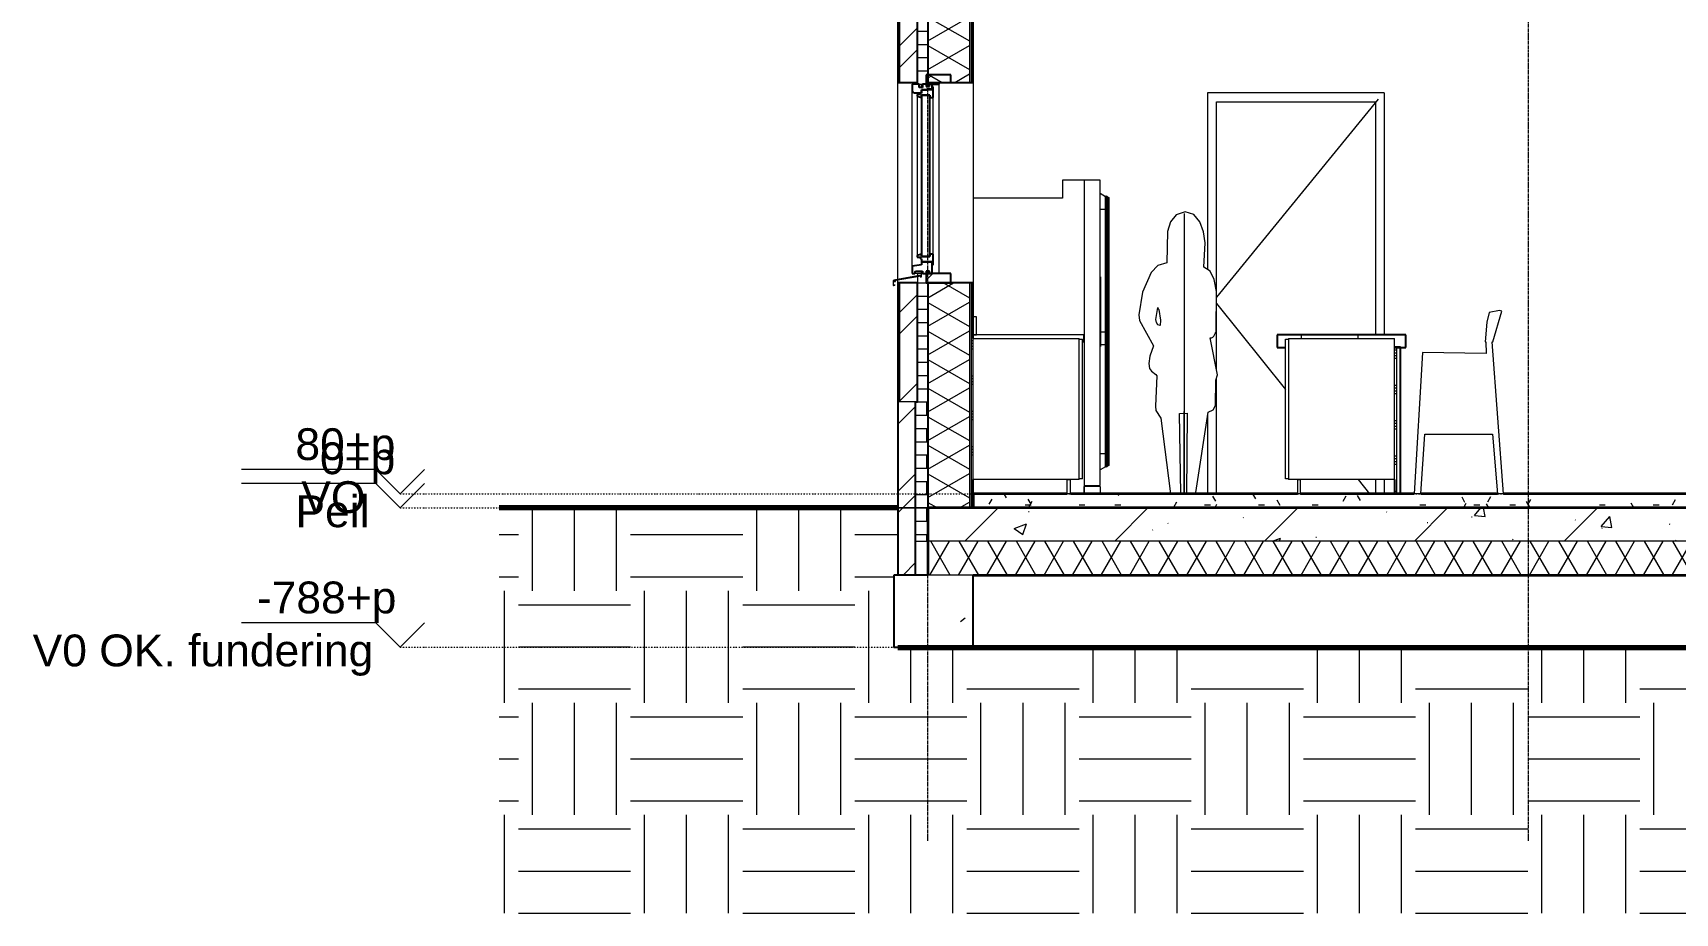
# Model space of a CAD drawing. Header units: millimetres. Extents: x -9562 to 7342, y -2295 to 12491.
# Drawn here: x -9562 to -263, y -2295 to 2690 of the extents above; entities that cross this region are included whole.
import ezdxf

# ---------------------------------------------------------------- set-up
doc = ezdxf.new("R2010")
doc.units = ezdxf.units.MM
for name, pattern in [('Dash dot', [15.875, 6.35, -4.7625, 0, -4.7625]), ('grid', [24, 15, -3, 3, -3]), ('IMPORT-HIDDEN _2_', [25, 12.5, -12.5])]:
    doc.linetypes.add(name, pattern=pattern)
for name, color, linetype, lineweight in [('A-DETL-GENF', 92, 'Continuous', 9), ('A-DOOR', 31, 'Continuous', 9), ('A-FLOR', 192, 'Continuous', 9), ('A-FLOR-LEVL', 51, 'Continuous', 9), ('A-FLOR-MCUT', 51, 'Continuous', 9), ('A-FLOR-PATT', 8, 'Continuous', 35), ('A-GENM', 13, 'Continuous', 9), ('A-GLAZ', 151, 'Continuous', 9), ('A-WALL', 113, 'Continuous', 9), ('A-WALL-PATT', 111, 'Continuous', 25), ('C-BLDG-PADS', 91, 'Continuous', 9), ('C-TOPO', 7, 'Continuous', 9), ('I-FURN', 30, 'Continuous', 9), ('I-WALL', 2, 'Continuous', 9), ('kaart_114279_503471_50_dwg', 8, 'Continuous', 9), ('PAND', 1, 'Continuous', 9), ('PERCEEL', 250, 'Continuous', 9), ('Q-CASE', 31, 'Continuous', 9), ('Q-SPCQ', 91, 'Continuous', 9), ('RASTERVERDELING', 55, 'IMPORT-HIDDEN _2_', 9), ('S-FNDN', 32, 'Continuous', 9), ('S-GRID', 1, 'Continuous', 9)]:
    doc.layers.add(name, color=color, linetype=linetype, lineweight=lineweight)
doc.styles.add('Arial', font='arial.ttf', dxfattribs={"height": 180})
pattern_1 = [(45, (-1098.65, 2150), (-251.447, 251.447), []), (45, (-1098.65, 2531), (-251.447, 251.447), [])]
pattern_2 = [(0, (-1098.65, 2150), (635, 635), [635, -635]), (0, (-1098.65, 2388.1), (635, 635), [635, -635]), (0, (-1098.65, 2626.25), (635, 635), [635, -635]), (90, (-1019.3, 2705.6), (-635, 635), [635, -635]), (90, (-781.15, 2705.6), (-635, 635), [635, -635]), (90, (-543, 2705.6), (-635, 635), [635, -635])]
pattern_3 = [(45, (-1098.65, 2150), (-141.421, 141.421), [])]

# ---------------------------------------------------------------- blocks, each defined once
blk = doc.blocks.new('32_EA_binnenkozijn_hardhout_deurzonderbovenlicht - 1000x2730-1442049-C-C')
at = {"layer": 'A-DOOR'}
for p, q in [((-1910.2, 2350), (-2910.2, 2350)), ((-2910.2, 2350), (-2910.2, 1349.7)), ((-1910.2, 2350), (-1910.2, 980)), ((-1945.2, 2315), (-2860.7, 1192.9)), ((-2860.2, 785.9), (-2860.2, 2300)), ((-2860.2, 2300), (-1960.2, 2300)), ((-1960.2, 2300), (-1960.2, 980)), ((-2860.9, 1157.1), (-2469.6, 671.2)), ((-2860.2, 80), (-2860.2, 732.8)), ((-2910.2, 527.3), (-2910.2, 80)), ((-2058, 160), (-1993.6, 80)), ((-1960.2, 160), (-1960.2, 80)), ((-1910.2, 160), (-1910.2, 80))]:
    blk.add_line(p, q, dxfattribs=at)
blk = doc.blocks.new('73_EA_Standaard_kledingkast_IKEA - 600x900x880-500277-C-C')
at = {"layer": 'I-FURN'}
for p, q in [((-2469.6, 955), (-2451.6, 955)), ((-2469.6, 165), (-2469.6, 955)), ((-2451.6, 960), (-1851.6, 960)), ((-2451.6, 960), (-2451.6, 160)), ((-1851.6, 160), (-1851.6, 960)), ((-2451.6, 165), (-2469.6, 165)), ((-1851.6, 160), (-2451.6, 160)), ((-2401.6, 160), (-2383.6, 160)), ((-2401.6, 160), (-2401.6, 80)), ((-2383.6, 80), (-2383.6, 160)), ((-2383.6, 80), (-2401.6, 80))]:
    blk.add_line(p, q, dxfattribs=at)
blk = doc.blocks.new('boekenkast6 - boekenkast-667232-C-C')
at = {"layer": 'A-WALL-PATT', "lineweight": 9}
h = blk.add_hatch(dxfattribs=at)
h.set_pattern_fill('FP_21', color=256, style=0, pattern_type=2)
h.set_pattern_definition([(90, (-1098.65, 2150), (-320, 2e-14), [])])
h.paths.add_polyline_path([(-2517.2, 907.8), (-2469.6, 907.8), (-2469.6, 955), (-2451.6, 955), (-2451.6, 960), (-1851.6, 960), (-1851.6, 907.8), (-1788, 907.8), (-1788, 980), (-2517.2, 980), (-2517.2, 939.5)])
at = {"layer": 'A-WALL', "lineweight": 25}
for p, q in [((-2517.2, 980), (-2517.2, 907.8)), ((-1788, 980), (-2517.2, 980)), ((-1788, 907.8), (-1788, 980)), ((-2517.2, 907.8), (-2469.6, 907.8)), ((-1851.6, 907.8), (-1788, 907.8))]:
    blk.add_line(p, q, dxfattribs=at)
blk = doc.blocks.new('73_EA_Standaard_kledingkast_IKEA - 600x900x880-V4-C-C')
at = {"layer": 'I-FURN'}
for p, q in [((-4237.2, 960), (-3637.2, 960)), ((-4237.2, 160), (-4237.2, 960)), ((-3637.2, 160), (-3637.2, 960)), ((-3637.2, 955), (-3619.2, 955)), ((-3619.2, 165), (-3619.2, 955)), ((-3637.2, 160), (-4237.2, 160)), ((-3705.2, 160), (-3687.2, 160)), ((-3705.2, 80), (-3705.2, 160)), ((-3687.2, 80), (-3687.2, 160)), ((-3619.2, 165), (-3637.2, 165)), ((-3687.2, 80), (-3705.2, 80))]:
    blk.add_line(p, q, dxfattribs=at)
blk = doc.blocks.new('00_rpc_algemeen - florence-668951-C-C')
at = {"layer": 'A-DETL-GENF'}
for p, q in [((-3036.7, 1676.4), (-3089, 1659.2)), ((-2987.9, 1660.8), (-3036.7, 1676.4)), ((-3120.7, 1619.5), (-3136.8, 1565.9)), ((-3089, 1659.2), (-3120.7, 1619.5)), ((-3042.7, 1667.8), (-3042.7, 1659.3)), ((-3042.7, 1659.3), (-3042.7, 1640)), ((-3042.7, 1640), (-3042.7, 1615.4)), ((-3042.7, 1615.4), (-3042.7, 1587.9)), ((-3042.7, 1587.9), (-3042.7, 1429.5)), ((-2954.7, 1620.2), (-2987.9, 1660.8)), ((-2934.6, 1563.8), (-2954.7, 1620.2)), ((-3136.8, 1565.9), (-3140.4, 1387.1)), ((-2924.9, 1500.6), (-2934.6, 1563.8)), ((-2931.6, 1362.5), (-2924.9, 1500.6)), ((-3042.7, 1429.5), (-3042.7, 1414.6)), ((-3042.7, 1414.6), (-3042.7, 1408.6)), ((-3042.7, 1408.6), (-3042.7, 1398.6)), ((-3042.7, 1398.6), (-3042.7, 1382.4)), ((-3230.7, 1333.9), (-3280, 1222.4)), ((-3191.4, 1372), (-3230.7, 1333.9)), ((-3140.4, 1387.1), (-3191.4, 1372)), ((-3042.7, 1382.4), (-3042.7, 1366.5)), ((-3042.7, 1366.5), (-3042.7, 1351)), ((-3042.7, 1351), (-3042.7, 1279.7)), ((-2896.6, 1341.6), (-2931.6, 1362.5)), ((-2873.7, 1292.6), (-2896.6, 1341.6)), ((-3280, 1222.4), (-3300.6, 1092.7)), ((-3042.7, 1279.7), (-3042.7, 1248.1)), ((-3042.7, 1248.1), (-3042.7, 1241.9)), ((-3042.7, 1241.9), (-3042.7, 1237.4)), ((-3042.7, 1237.4), (-3042.7, 1233.8)), ((-3042.7, 1233.8), (-3042.7, 1230.5)), ((-3042.7, 1230.5), (-3042.7, 1227)), ((-3042.7, 1227), (-3042.7, 1222.6)), ((-3042.7, 1222.6), (-3042.7, 1190.1)), ((-2860.5, 1226.3), (-2873.7, 1292.6)), ((-2861.8, 1000.7), (-2860.5, 1226.3)), ((-3203.2, 1066.9), (-3192.3, 1135.9)), ((-3186.3, 1123.3), (-3192.3, 1135.9)), ((-3186.3, 1123.3), (-3176.3, 1062.4)), ((-3042.7, 1190.1), (-3042.7, 1099.1)), ((-3300.6, 1092.7), (-3296.4, 1062.1)), ((-3296.4, 1062.1), (-3217, 918)), ((-3200.6, 1049.4), (-3203.2, 1066.9)), ((-3192.9, 1036.9), (-3200.6, 1049.4)), ((-3178.7, 1032.2), (-3192.9, 1036.9)), ((-3176.3, 1062.4), (-3178.7, 1032.2)), ((-3042.7, 1099.1), (-3042.7, 982.8)), ((-3042.7, 982.8), (-3042.7, 972.2)), ((-3042.7, 972.2), (-3042.7, 965.2)), ((-3042.7, 965.2), (-3042.7, 953.6)), ((-3042.7, 953.6), (-3042.7, 924.4)), ((-2895.5, 962.6), (-2887.9, 964)), ((-2853.8, 753.8), (-2895.5, 962.6)), ((-2887.9, 964), (-2881.3, 967.6)), ((-2881.3, 967.6), (-2875.7, 973)), ((-2875.7, 973), (-2870.9, 979.6)), ((-2870.9, 979.6), (-2867.1, 986.8)), ((-2867.1, 986.8), (-2864, 994)), ((-2864, 994), (-2861.8, 1000.7)), ((-3237.4, 858.8), (-3243.5, 817.5)), ((-3217, 918), (-3237.4, 858.8)), ((-3042.7, 924.4), (-3042.7, 910.5)), ((-3042.7, 910.5), (-3042.7, 899.4)), ((-3042.7, 899.4), (-3042.7, 893)), ((-3042.7, 893), (-3042.7, 856.8)), ((-3042.7, 856.8), (-3042.7, 798.8)), ((-3243.5, 817.5), (-3239.3, 790.3)), ((-3239.3, 790.3), (-3228.7, 773.6)), ((-3228.7, 773.6), (-3204.1, 756)), ((-3197.9, 747.7), (-3205.9, 575.5)), ((-3204.1, 756), (-3197.9, 747.7)), ((-3042.7, 798.8), (-3042.7, 650.5)), ((-2862.9, 724), (-2853.8, 753.8)), ((-2865.4, 580), (-2862.9, 724)), ((-3205.9, 575.5), (-3202.7, 551.8)), ((-3042.7, 650.5), (-3042.7, 470.2)), ((-2879.6, 555.6), (-2865.4, 580)), ((-3202.7, 551.8), (-3175.9, 508)), ((-3175.9, 508), (-3120.2, 80)), ((-3069.5, 535.4), (-3025.8, 536.8)), ((-3062, 80), (-3069.5, 535.4)), ((-3042.7, 510.6), (-3042.7, 546.3)), ((-3042.7, 536.5), (-3042.7, 546.3)), ((-3042.7, 490.3), (-3042.7, 536.5)), ((-3042.7, 516.4), (-3042.7, 535.2)), ((-3042.7, 427.7), (-3042.7, 516.4)), ((-3042.7, 510.6), (-3042.7, 122.6)), ((-3042.7, 464.5), (-3042.7, 490.3)), ((-3042.7, 470.2), (-3042.7, 167.9)), ((-3025.8, 536.8), (-3029, 80)), ((-2976.2, 87.9), (-2907.9, 543.1)), ((-2907.9, 543.1), (-2879.6, 555.6)), ((-3042.7, 417.5), (-3042.7, 464.5)), ((-3042.7, 80), (-3042.7, 427.7)), ((-3042.7, 80), (-3042.7, 417.5)), ((-3042.7, 167.9), (-3042.7, 131.8)), ((-3042.7, 131.8), (-3042.7, 80)), ((-3042.7, 122.6), (-3042.7, 80)), ((-2974.3, 80), (-2976.2, 87.9))]:
    blk.add_line(p, q, dxfattribs=at)
blk = doc.blocks.new('grace - COLOUR - _Beech_-722821-C-C')
at = {"layer": 'I-FURN'}
for p, q in [((-1257, 1118.2), (-1315.4, 1107.2)), ((-1244.9, 1115), (-1257, 1118.2)), ((-1329.3, 1052.2), (-1339.6, 940.4)), ((-1315.4, 1107.2), (-1329.3, 1052.2)), ((-1295.5, 940.8), (-1244.9, 1115)), ((-1339.6, 940.4), (-1335.7, 940.1)), ((-1335.7, 940.1), (-1332.4, 873.7)), ((-1234.2, 80), (-1299.7, 940.8)), ((-1299.7, 940.8), (-1295.5, 940.8)), ((-1693.8, 879.9), (-1740.3, 80)), ((-1332.4, 873.7), (-1693.8, 879.9)), ((-1702.5, 80), (-1681.2, 417.7)), ((-1681.2, 417.7), (-1297.2, 417.7)), ((-1297.2, 417.7), (-1269.6, 80)), ((-1702.5, 80), (-1740.3, 80)), ((-1234.2, 80), (-1269.6, 80))]:
    blk.add_line(p, q, dxfattribs=at)
blk = doc.blocks.new('Kitchen_Appliances_AEG_AEG-SBS-ST-Fridge-Freezer-Grey-Stainless - Name - _RMB86111NX 925993179 Ukraine_-816377-C-C')
at = {"layer": 'Q-SPCQ'}
for p, q in [((-3609.2, 1856), (-3731.9, 1856)), ((-3731.9, 1856), (-3731.9, 1754.7)), ((-3609.2, 1856), (-3609.2, 80)), ((-3519.2, 1856), (-3609.2, 1856)), ((-3609.2, 1856), (-3609.2, 127.3)), ((-3519.2, 127.3), (-3519.2, 1856)), ((-3519.2, 1782.6), (-3488.3, 1764.1)), ((-3488.3, 1767.4), (-3484.3, 1765.1)), ((-3488.3, 230.2), (-3488.3, 1767.4)), ((-3731.9, 1754.7), (-4237.2, 1754.7)), ((-3488.3, 1689.1), (-3519.2, 1689.1)), ((-3484.3, 1765.1), (-3484.3, 232.5)), ((-3474.6, 1759.6), (-3484.3, 1765.1)), ((-3474.6, 237.9), (-3474.6, 1759.6)), ((-3474.6, 1759.6), (-3470.6, 1757.3)), ((-3470.6, 1757.3), (-3470.6, 240.1)), ((-3517.6, 1307.9), (-3519.2, 1307.9)), ((-3517.6, 1307.9), (-3517.6, 914.6)), ((-3517.6, 997.7), (-3488.3, 997.7)), ((-3519.2, 914.6), (-3517.6, 914.6)), ((-3488.3, 923.4), (-3517.6, 923.4)), ((-3519.2, 308.5), (-3488.3, 308.5)), ((-3488.3, 233.5), (-3519.2, 215)), ((-3484.3, 232.5), (-3488.3, 230.2)), ((-3484.3, 232.5), (-3474.6, 237.9)), ((-3470.6, 240.1), (-3474.6, 237.9)), ((-3609.3, 80), (-3609.3, 121)), ((-3519.4, 121), (-3609.3, 121)), ((-3609.2, 127.3), (-3519.2, 127.3)), ((-3519.4, 121), (-3519.4, 80))]:
    blk.add_line(p, q, dxfattribs=at)
blk = doc.blocks.new('73_3B_aanrechtblad - rand - 73_3B_aanrechtblad - rand-2136855-C-C')
at = {"layer": 'Q-CASE', "lineweight": 18}
for p, q in [((-4218.2, 1081.6), (-4237.2, 1081.6)), ((-4237.2, 1081.6), (-4237.2, 980)), ((-4218.2, 980), (-4218.2, 1081.6)), ((-4237.2, 980), (-4218.2, 980)), ((-3612.2, 980), (-4237.2, 980)), ((-4237.2, 980), (-4237.2, 960)), ((-3619.2, 940), (-3612.2, 940)), ((-3612.2, 940), (-3612.2, 980))]:
    blk.add_line(p, q, dxfattribs=at)
blk = doc.blocks.new('kaart_114279_503471_50_dwg-1497297-C-C')
at = {"layer": 'PAND'}
for p, q in [((-6922, 0), (-5721.6, 0)), ((-3196, 0), (-3309.2, 0))]:
    blk.add_line(p, q, dxfattribs=at)
at = {"layer": 'PAND', "flags": 128}
for points in [[(-5721.6, 0), (219.6, 0), (-1141.1, 0), (-6922, 0)], [(-6922, 0), (-4766.6, 0), (-4757.8, 0)], [(-3309.2, 0), (4734, 0), (4869.2, 0)]]:
    blk.add_lwpolyline(points, dxfattribs=at)
at = {"layer": 'PERCEEL'}
blk.add_line((-6922, 0), (-6833.7, 0), dxfattribs=at)
at = {"layer": 'PERCEEL', "flags": 128}
for points in [[(-6922, 0), (1737.3, 0), (6535.5, 0), (6515.4, 0), (6142, 0)], [(-6833.7, 0), (-6658.3, 0), (-3428.6, 0), (-3386.5, 0), (4330.7, 0), (5673.9, 0), (1737.3, 0), (-6922, 0)], [(-6922, 0), (-6833.7, 0), (-6922, 0)], [(-6922, 0), (-2931, 0), (-3386.5, 0), (-3428.6, 0), (-6658.3, 0), (-6833.7, 0), (-6922, 0)], [(6901.5, 0), (5673.9, 0), (4330.7, 0), (-3386.5, 0), (-2931, 0), (6901.5, 0)]]:
    blk.add_lwpolyline(points, dxfattribs=at)
at = {"layer": 'RASTERVERDELING'}
blk.add_line((-6922, 0), (6901.5, 0), dxfattribs=at)
blk = doc.blocks.new('KOZIJN_TYPE_D keuken - KOZIJN_TYPE_D keuken-3292433-C-C')
at = {"layer": 'A-GLAZ'}
h = blk.add_hatch(dxfattribs=at)
h.set_pattern_fill('FP_22', color=256, style=0, pattern_type=2)
h.set_pattern_definition(pattern_3)
h.paths.add_polyline_path([(-4503.7, 2386), (-4484.7, 2386), (-4484.7, 2400), (-4429.7, 2400), (-4429.7, 2410), (-4363.7, 2410), (-4363.7, 2453), (-4503.7, 2453), (-4503.7, 2441.1)])
h = blk.add_hatch(dxfattribs=at)
h.set_pattern_fill('FP_22', color=256, style=0, pattern_type=2)
h.set_pattern_definition(pattern_3)
h.paths.add_polyline_path([(-4503.7, 1274), (-4363.7, 1274), (-4363.7, 1327), (-4484.7, 1327), (-4484.7, 1341), (-4503.7, 1341), (-4503.7, 1286)])
at = {"layer": 'A-GENM'}
for p, q in [((-4583.7, 1369), (-4583.7, 2350)), ((-4543.7, 2400), (-4530.7, 2400)), ((-4530.7, 2400), (-4524.7, 2400)), ((-4530.7, 2381), (-4530.7, 2400)), ((-4532.3, 1327), (-4568.7, 1327)), ((-4530.7, 1337), (-4530.7, 1341)), ((-4524.7, 1327), (-4530.7, 1327))]:
    blk.add_line(p, q, dxfattribs=at)
at = {"layer": 'A-GLAZ', "lineweight": 25}
for p, q in [((-4503.7, 2453), (-4503.7, 2386)), ((-4363.7, 2453), (-4503.7, 2453)), ((-4363.7, 2410), (-4363.7, 2453)), ((-4583.7, 2400), (-4583.7, 2350)), ((-4543.7, 2400), (-4583.7, 2400)), ((-4583.7, 2350), (-4580.8, 2350)), ((-4580.8, 2350), (-4578.8, 2355)), ((-4578.8, 2355), (-4573.8, 2355)), ((-4573.8, 2355), (-4573.8, 2350)), ((-4573.8, 2350), (-4530.7, 2350)), ((-4535.7, 2341), (-4555.2, 2341)), ((-4555.2, 2341), (-4555.2, 2332)), ((-4555.2, 2332), (-4530.2, 2324.5)), ((-4543.7, 2381), (-4543.7, 2400)), ((-4524.7, 2381), (-4543.7, 2381)), ((-4530.7, 2349.5), (-4535.7, 2349.5)), ((-4535.7, 2349.5), (-4535.7, 2341)), ((-4530.7, 2350), (-4530.7, 2367)), ((-4530.7, 2367), (-4499.7, 2367)), ((-4469.7, 2367), (-4530.7, 2367)), ((-4530.7, 2367), (-4530.7, 2349.5)), ((-4530.2, 2324.5), (-4530.2, 2337.5)), ((-4530.2, 2337.5), (-4484.2, 2337.5)), ((-4469.7, 2400), (-4524.7, 2400)), ((-4524.7, 2400), (-4524.7, 2381)), ((-4503.7, 2386), (-4484.7, 2386)), ((-4499.7, 2367), (-4499.7, 2374)), ((-4499.7, 2374), (-4469.7, 2374)), ((-4484.7, 2386), (-4484.7, 2400)), ((-4484.7, 2400), (-4429.7, 2400)), ((-4484.2, 2337.5), (-4484.2, 2324.5)), ((-4469.7, 2374), (-4469.7, 2400)), ((-4464.7, 2384.5), (-4469.7, 2384.5)), ((-4469.7, 2384.5), (-4469.7, 2367)), ((-4464.7, 2324.5), (-4464.7, 2384.5)), ((-4429.7, 2400), (-4429.7, 2410)), ((-4429.7, 2410), (-4363.7, 2410)), ((-4484.2, 2324.5), (-4464.7, 2324.5)), ((-4530.2, 1436.5), (-4555.2, 1429)), ((-4555.2, 1429), (-4555.2, 1420)), ((-4555.2, 1420), (-4535.7, 1420)), ((-4535.7, 1420), (-4535.7, 1411.5)), ((-4535.7, 1411.5), (-4530.7, 1411.5)), ((-4530.7, 1411.5), (-4530.7, 1394)), ((-4530.2, 1423.5), (-4530.2, 1436.5)), ((-4484.2, 1423.5), (-4530.2, 1423.5)), ((-4464.7, 1436.5), (-4484.2, 1436.5)), ((-4484.2, 1436.5), (-4484.2, 1423.5)), ((-4464.7, 1376.5), (-4464.7, 1436.5)), ((-4530.7, 1377.2), (-4583.7, 1369)), ((-4583.7, 1369), (-4583.7, 1327)), ((-4583.7, 1327), (-4568.7, 1327)), ((-4568.7, 1327), (-4564.7, 1341)), ((-4564.7, 1341), (-4524.7, 1341)), ((-4530.7, 1394), (-4469.7, 1394)), ((-4469.7, 1394), (-4530.7, 1394)), ((-4530.7, 1394), (-4530.7, 1377.2)), ((-4524.7, 1341), (-4524.7, 1327)), ((-4524.7, 1327), (-4469.7, 1327)), ((-4484.7, 1341), (-4503.7, 1341)), ((-4503.7, 1341), (-4503.7, 1274)), ((-4484.7, 1327), (-4484.7, 1341)), ((-4363.7, 1327), (-4484.7, 1327)), ((-4469.7, 1394), (-4469.7, 1376.5)), ((-4469.7, 1327), (-4469.7, 1394)), ((-4469.7, 1376.5), (-4464.7, 1376.5)), ((-4363.7, 1274), (-4363.7, 1327)), ((-4503.7, 1274), (-4363.7, 1274))]:
    blk.add_line(p, q, dxfattribs=at)
at = {"layer": 'A-GLAZ'}
for p, q in [((-4555.2, 2332), (-4555.2, 1429)), ((-4429.7, 1327), (-4429.7, 2400)), ((-4464.7, 1436.5), (-4464.7, 2324.5))]:
    blk.add_line(p, q, dxfattribs=at)
blk = doc.blocks.new('GLAS_COMPONENT_TYPE_A - GLAS_COMPONENT_TYPE_A-3292442-C-C')
at = {"layer": 'A-GLAZ', "lineweight": 25}
for p, q in [((-4484.2, 2337.5), (-4530.7, 2337.5)), ((-4530.7, 2337.5), (-4530.7, 1423.5)), ((-4484.2, 1423.5), (-4484.2, 2337.5)), ((-4530.7, 1423.5), (-4484.2, 1423.5))]:
    blk.add_line(p, q, dxfattribs=at)
blk = doc.blocks.new('41_ISR_lb_vebo_waterslag_10_graden - WS60 160-3292628-C-C')
at = {"layer": 'A-GENM'}
for p, q in [((-4532.3, 1317.3), (-4686.6, 1290.1)), ((-4684.5, 1288.4), (-4532.3, 1315.2)), ((-4532.3, 1310.3), (-4538.1, 1309.3)), ((-4538.1, 1309.3), (-4537.9, 1307.7)), ((-4537.9, 1307.7), (-4530.7, 1309)), ((-4530.7, 1337), (-4532.3, 1337)), ((-4532.3, 1337), (-4532.3, 1317.3)), ((-4532.3, 1315.2), (-4532.3, 1310.3)), ((-4530.7, 1309), (-4530.7, 1337)), ((-4690.7, 1285.1), (-4690.7, 1262.3)), ((-4689.1, 1262.4), (-4689.1, 1285.1)), ((-4686.1, 1261.2), (-4687.5, 1261)), ((-4687.2, 1259.4), (-4680.9, 1260.5)), ((-4686.1, 1288.5), (-4686.1, 1282)), ((-4686.1, 1282), (-4678.1, 1282.7)), ((-4684.5, 1264.9), (-4686.1, 1264.6)), ((-4686.1, 1264.6), (-4686.1, 1261.2)), ((-4684.5, 1283.7), (-4684.5, 1288.4)), ((-4678.1, 1284.3), (-4684.5, 1283.7)), ((-4684.5, 1261.5), (-4684.5, 1264.9)), ((-4682.3, 1261.9), (-4684.5, 1261.5)), ((-4681.8, 1263.4), (-4682.3, 1261.9)), ((-4680.9, 1263.4), (-4681.8, 1263.4)), ((-4680.9, 1260.5), (-4680.9, 1263.4)), ((-4678.1, 1282.7), (-4678.1, 1284.3))]:
    blk.add_line(p, q, dxfattribs=at)
for centre, radius, start, end in [((-4685.7, 1285.1), 5, 100, 180), ((-4687.7, 1262.3), 3, 180, 279.99056), ((-4685.7, 1285.1), 3.4, 96.75426, 180), ((-4687.7, 1262.4), 1.42, 180, 280.01913)]:
    blk.add_arc(centre, radius, start, end, dxfattribs=at)
blk = doc.blocks.new('Level - 1_8mm-444885-C-C')
at = {"layer": 'A-FLOR-LEVL'}
for p, q in [((-7620.7, 138), (-8380.7, 138)), ((-7482.7, 0), (-7620.7, 138)), ((-7482.7, 0), (-7344.7, 138))]:
    blk.add_line(p, q, dxfattribs=at)

msp = doc.modelspace()

# ---------------------------------------------------------------- hatches: boundary and pattern name
at = {"layer": 'A-FLOR-PATT', "lineweight": 9}
h = msp.add_hatch(dxfattribs=at)
h.set_pattern_fill('FP_30', color=256, style=0, pattern_type=2)
h.set_pattern_definition([(0, (-1098.65, 2150), (406.4, 101.6), [33.528, -271.272, 33.528, -271.272, -1625.6]), (0, (-1098.65, 2150), (406.4, 101.6), [-609.6, 33.528, -576.072, 33.528, -271.272, -711.2]), (0, (-1098.65, 2150), (406.4, 101.6), [-1524, 33.528, -169.672, 33.528, -474.472]), (120, (-946.25, 2200.8), (-291.1882, 301.1527), [33.528, -271.272, 33.528, -271.272, -1625.6]), (120, (-946.25, 2200.8), (-291.1882, 301.1527), [-609.6, 33.528, -576.072, 33.528, -271.272, -711.2]), (120, (-946.25, 2200.8), (-291.1882, 301.1527), [-1524, 33.528, -169.672, 33.528, -474.472]), (240, (-895.46, 2404), (-115.2118, -402.7527), [33.528, -271.272, 33.528, -271.272, -1625.6]), (240, (-895.46, 2404), (-115.2118, -402.7527), [-609.6, 33.528, -576.072, 33.528, -271.272, -711.2]), (240, (-895.46, 2404), (-115.2118, -402.7527), [-1524, 33.528, -169.672, 33.528, -474.472])])
h.paths.add_polyline_path([(-4237.2, 0), (4762.7, 0), (4762.7, 80), (-4237.2, 80), (-4237.2, 15.4)])
h = msp.add_hatch(dxfattribs=at)
h.set_pattern_fill('FP_8', color=256, style=0, pattern_type=2)
h.set_pattern_definition([(45, (-1098.65, 2150), (-424.264, 424.264), []), (50, (-1098.65, 2150), (717.26, -62.75), [75, -825]), (355, (-1098.65, 2150), (-138.75, 752.19), [60, -660]), (100.451, (-1038.9, 2144.8), (578.514, 689.436), [63.74, -701.14]), (46.184, (-1098.65, 2350), (1067.24, -165.52), [112.5, -1237.5]), (96.636, (-1009.7, 2336.2), (934.66, 974.12), [95.61, -1051.71]), (351.184, (-1098.7, 2350), (934.67, 974.12), [90, -990]), (21, (-998.65, 2300), (596.907, -402.62), [75, -825]), (326, (-998.65, 2300), (243.316, 725.15), [60, -660]), (71.451, (-948.9, 2266.45), (840.225, 322.525), [63.74, -701.14]), (37.5, (-1098.65, 2150), (12.16, 332.894), [3.353, -648.647, 3.353, -666.647, -662.5]), (37.5, (-1098.65, 2150), (12.16, 332.894), [-1322, 3.353, -659.147]), (7.5, (-1098.65, 2150), (263.07, 394.412), [3.353, -378.647, 3.353, -633.647, -252.5]), (7.5, (-1098.65, 2150), (263.07, 394.412), [-1019, 3.353, -249.147]), (327.5, (-1321.65, 2150), (533.822, -22.555), [3.353, -246.647, 3.353, -776.647, -1035]), (327.5, (-1321.65, 2150), (533.822, -22.555), [-1030, 3.353, -1031.647]), (317.5, (-1421.65, 2150), (583.186, 100.105), [3.353, -321.647, 3.353, -514.647, -735]), (317.5, (-1421.65, 2150), (583.186, 100.105), [-843, 3.353, -731.647]), (317.5, (-1421.65, 2150), (583.186, 100.105), [3.353, -321.647, 3.353, -514.647, -735]), (317.5, (-1421.65, 2150), (583.186, 100.105), [-843, 3.353, -731.647])])
h.paths.add_polyline_path([(-4493.7, -188), (5019.2, -188), (5019.2, 0), (-4493.7, 0), (-4493.7, -100.1)])
h = msp.add_hatch(dxfattribs=at)
h.set_pattern_fill('FP_7', color=256, angle=-30, style=0, pattern_type=2)
h.set_pattern_definition([(240, (262.75, 0.0004), (121.2436, -70), []), (300, (262.75, 0.0004), (121.2436, 70), [])])
h.paths.add_polyline_path([(-4493.7, -380), (5019.2, -380), (5019.2, -188), (-4493.7, -188), (-4493.7, -215.6)])
at = {"layer": 'A-WALL-PATT', "lineweight": 9}
h = msp.add_hatch(dxfattribs=at)
h.set_pattern_fill('FP_16', color=256, style=0, pattern_type=2)
h.set_pattern_definition(pattern_1)
h.paths.add_polyline_path([(-4563.7, 600), (-4553.7, 600), (-4553.7, 1274), (-4653.7, 1274), (-4653.7, 600)])
h.paths.add_polyline_path([(-4553.7, 2410), (-4553.7, 4467.2), (-4653.7, 4467.2), (-4653.7, 2410)])
h = msp.add_hatch(dxfattribs=at)
h.set_pattern_fill('FP_27', color=256, style=0, pattern_type=2)
h.set_pattern_definition([(0, (-1208.74, 0), (0, 75), []), (90, (-1208.74, 0), (-112.5, 75), [75, -75])])
h.paths.add_polyline_path([(-4532.3, 1317.3), (-4532.3, 1327), (-4553.7, 1327), (-4553.7, 1313.5), (-4543.9, 1315.2)])
h.paths.add_polyline_path([(-4546.1, 600), (-4493.7, 600), (-4493.7, 1274), (-4503.7, 1274), (-4503.7, 1327), (-4530.7, 1327), (-4531.1, 1310.9), (-4532.3, 1315.2), (-4553.7, 1311.5), (-4553.7, 600)])
h.paths.add_polyline_path([(-4537.9, 1307.7), (-4537.9, 1309.4), (-4532.3, 1310.3), (-4531.2, 1310.9), (-4530.7, 1309), (-4532.3, 1308.7)])
h.paths.add_polyline_path([(-4543.7, 2400), (-4503.7, 2400), (-4503.7, 2453), (-4493.7, 2453), (-4493.7, 3652.1), (-4553.7, 3652.1), (-4553.3, 2400), (-4546.1, 2400)])
h = msp.add_hatch(dxfattribs=at)
h.set_pattern_fill('FP_25', color=256, angle=-30, style=0, pattern_type=2)
h.set_pattern_definition([(150, (-4237.24, 1500), (-70, -121.244), []), (210, (-4237.24, 1500), (70, -121.244), [])])
h.paths.add_polyline_path([(-4493.7, 0), (-4258.7, 0), (-4258.7, 1274), (-4493.7, 1274), (-4493.7, 15.4)])
h.paths.add_polyline_path([(-4384.1, 2410), (-4258.7, 2410), (-4258.7, 3000), (-4493.7, 3000), (-4493.7, 2410), (-4438.1, 2410)])
h = msp.add_hatch(dxfattribs=at)
h.set_pattern_fill('FP_26', color=256, style=0, pattern_type=2)
h.set_pattern_definition([(180, (-4237.24, 1500), (-4e-13, -200), []), (180, (-4237.24, 1516), (-4e-13, -200), []), (180, (-4237.24, 1532), (-4e-13, -200), []), (180, (-4237.24, 1548), (-4e-13, -200), [])])
h.paths.add_polyline_path([(-4237.2, 0), (-4237.2, 1274), (-4249.7, 1274), (-4249.7, 0)])
h.paths.add_polyline_path([(-4249.7, 2410), (-4237.2, 2410), (-4237.2, 3000), (-4249.7, 3000), (-4249.7, 2556.6)])
h = msp.add_hatch(dxfattribs=at)
h.set_pattern_fill('FP_20', color=256, style=0, pattern_type=2)
h.set_pattern_definition([(360, (-1851.6, 495), (4e-13, 200), []), (360, (-1851.6, 479), (4e-13, 200), []), (360, (-1851.6, 463), (4e-13, 200), []), (360, (-1851.6, 447), (4e-13, 200), [])])
h.paths.add_polyline_path([(-1839.6, 80), (-1839.6, 910), (-1851.6, 910), (-1851.6, 80)])
h = msp.add_hatch(dxfattribs=at)
h.set_pattern_fill('FP_16', color=256, style=0, pattern_type=2)
h.set_pattern_definition(pattern_1)
h.paths.add_polyline_path([(-4663.7, -380), (-4563.7, -380), (-4563.7, 600), (-4663.7, 600), (-4663.7, -215.6)])
h = msp.add_hatch(dxfattribs=at)
h.set_pattern_fill('FP_17', color=256, style=0, pattern_type=2)
h.set_pattern_definition([(0, (-4613.74, 0), (0, 75), []), (90, (-4613.74, 0), (-112.5, 75), [75, -75])])
h.paths.add_polyline_path([(-4493.7, -188), (-4493.7, 600), (-4563.7, 600), (-4563.7, -188), (-4546.1, -188)])
h = msp.add_hatch(dxfattribs=at)
h.set_pattern_fill('FP_9', color=256, style=0, pattern_type=2)
h.set_pattern_definition([(50, (-1098.65, 2150), (728.74, -63.756), [76.2, -838.2]), (355, (-1098.65, 2150), (-140.97, 764.23), [60.96, -670.56]), (100.451, (-1037.9, 2144.7), (587.77, 700.47), [64.76, -712.36]), (46.184, (-1098.65, 2353.2), (1084.32, -168.17), [114.3, -1257.3]), (96.636, (-1008.3, 2339.2), (949.6, 989.7), [97.14, -1068.54]), (351.184, (-1098.7, 2353.2), (949.62, 989.7), [91.44, -1005.84]), (21, (-997.05, 2302.4), (606.46, -409.06), [76.2, -838.2]), (326, (-997.05, 2302.4), (247.21, 736.75), [60.96, -670.56]), (71.451, (-946.5, 2268.3), (853.67, 327.69), [64.76, -712.36]), (37.5, (-1098.65, 2150), (12.355, 338.22), [33.528, -628.904, 33.528, -647.192, -673.1]), (37.5, (-1098.65, 2150), (12.355, 338.22), [-1343.15, 33.53, -639.57]), (7.5, (-1098.65, 2150), (267.28, 400.722), [33.528, -354.584, 33.528, -613.664, -256.54]), (7.5, (-1098.65, 2150), (267.28, 400.722), [-1035.304, 33.53, -223.01]), (327.5, (-1325.22, 2150), (542.363, -22.915), [33.528, -220.472, 33.528, -758.952, -1051.56]), (327.5, (-1325.22, 2150), (542.363, -22.915), [-1046.48, 33.53, -1018.03]), (317.5, (-1426.8, 2150), (592.517, 101.707), [33.53, -296.67, 33.53, -492.76, -746.76]), (317.5, (-1426.8, 2150), (592.517, 101.707), [-856.49, 33.53, -713.23])])
h.paths.add_polyline_path([(-4237.2, -788), (-4237.2, -380), (-4687.2, -380), (-4687.2, -788), (-4330.1, -788)])
at = {"layer": 'C-TOPO'}
h = msp.add_hatch(dxfattribs=at)
h.set_pattern_fill('FP_28', color=256, style=0, pattern_type=2)
h.set_pattern_definition(pattern_2)
h.paths.add_polyline_path([(-5482.5, -2294.8), (-4663.7, -2294.8), (-4663.7, -788), (-4687.2, -788), (-4687.2, -380), (-4663.7, -380), (-4663.7, 0), (-6922, 0), (-6922, -2294.8), (-5734.1, -2294.8)])
h = msp.add_hatch(dxfattribs=at)
h.set_pattern_fill('FP_28', color=256, style=0, pattern_type=2)
h.set_pattern_definition(pattern_2)
h.paths.add_polyline_path([(3445.7, -2294.8), (5179.2, -2294.8), (5179.2, -790.2), (-4663.7, -790.2), (-4663.7, -2294.8), (2417.1, -2294.8)])

# ---------------------------------------------------------------- linework, layer by layer
at = {"layer": 'A-FLOR', "lineweight": 35}
for p, q in [((-3705.2, 80), (-4237.2, 80)), ((-4237.2, 80), (-4237.2, 0)), ((-2401.6, 80), (-3687.2, 80)), ((-1740.3, 80), (-2383.6, 80)), ((-1269.6, 80), (-1702.5, 80)), ((4762.7, 80), (-1234.2, 80)), ((5019.2, 0), (-4493.7, 0)), ((-4493.7, 0), (-4493.7, -380)), ((-4237.2, -380), (4762.8, -380))]:
    msp.add_line(p, q, dxfattribs=at)
at = {"layer": 'A-FLOR-LEVL', "linetype": 'Dash dot'}
for p, q in [((-7482.7, 80), (7342, 80)), ((-7482.7, 0), (7342, 0)), ((-7482.7, -788), (7342, -788))]:
    msp.add_line(p, q, dxfattribs=at)
at = {"layer": 'A-FLOR-MCUT'}
msp.add_line((5019.2, -188), (-4493.7, -188), dxfattribs=at)
at = {"layer": 'A-WALL', "lineweight": 25}
for p, q in [((-4553.7, 2410), (-4553.7, 7687.2)), ((-4663.7, 4467.2), (-4663.7, 2410)), ((-4663.7, 2410), (-4553.7, 2410)), ((-4663.7, 1274), (-4663.7, -380)), ((-4553.7, 1274), (-4663.7, 1274)), ((-4553.7, 600), (-4553.7, 1274)), ((-4563.7, -380), (-4563.7, 600)), ((-4563.7, 600), (-4553.7, 600))]:
    msp.add_line(p, q, dxfattribs=at)
at = {"layer": 'A-WALL'}
for p, q in [((-4258.7, 7657.8), (-4258.7, 2410)), ((-4249.7, 7657.8), (-4249.7, 2410)), ((-4653.7, 2410), (-4653.7, 4467.2)), ((-4663.7, 1294.1), (-4663.7, 2410)), ((-4553.7, 2410), (-4553.7, 2400)), ((-4553.7, 1327), (-4553.7, 1313.5)), ((-4553.7, 1311.5), (-4553.7, 1274)), ((-4663.7, 1274), (-4663.7, 1292.1)), ((-4653.7, 600), (-4653.7, 1274)), ((-4258.7, 1274), (-4258.7, 0)), ((-4249.7, 1274), (-4249.7, 0)), ((-1839.6, 80), (-1839.6, 910)), ((-4563.7, 600), (-4663.7, 600)), ((-4553.7, 600), (-4493.7, 600)), ((-4563.7, -188), (-4493.7, -188)), ((-4237.2, -380), (-4493.7, -380)), ((-4237.2, -788), (-4237.2, -790.2))]:
    msp.add_line(p, q, dxfattribs=at)
at = {"layer": 'C-BLDG-PADS', "lineweight": 18}
for p, q in [((-4663.7, -788), (-4663.7, -790)), ((-4663.7, -790), (5179.2, -790)), ((4762.8, -788), (-4237.2, -788))]:
    msp.add_line(p, q, dxfattribs=at)
at = {"layer": 'C-TOPO', "lineweight": 70}
for p, q in [((-6411.3, 0), (-6922, 0)), ((-6048.2, 0), (-6411.3, 0)), ((-5734.1, 0), (-6048.2, 0)), ((-4663.7, 0), (-5734.1, 0)), ((-4663.7, -790.2), (-4663.7, -788)), ((-4663.7, -790.2), (-4663.7, -788)), ((-4663.7, -790.2), (-4434.4, -790.2)), ((-4434.4, -790.2), (-1651.4, -790.2)), ((-1651.4, -790.2), (1255.8, -790.2))]:
    msp.add_line(p, q, dxfattribs=at)
at = {"layer": 'C-TOPO'}
for p, q in [((-6922, 0), (-6411.3, 0)), ((-6411.3, 0), (-6048.2, 0)), ((-6048.2, 0), (-5734.1, 0)), ((-5734.1, 0), (-4663.7, 0)), ((-4663.7, -790.2), (-4663.7, -788)), ((-4663.7, -788), (-4663.7, -790.2)), ((-4434.4, -790.2), (-4663.7, -790.2)), ((-4434.4, -790.2), (-1651.4, -790.2)), ((1255.8, -790.2), (-1651.4, -790.2))]:
    msp.add_line(p, q, dxfattribs=at)
at = {"layer": 'I-WALL', "lineweight": 25}
for p, q in [((-4493.7, 7657.8), (-4493.7, 2410)), ((-4237.2, 2410), (-4237.2, 7657.8)), ((-4493.7, 2410), (-4237.2, 2410)), ((-4493.7, 1274), (-4493.7, 0)), ((-4237.2, 1274), (-4493.7, 1274)), ((-4237.2, 960), (-4237.2, 1274)), ((-1817.6, 910), (-1851.6, 910)), ((-1817.6, 80), (-1817.6, 910)), ((-4237.2, 80), (-4237.2, 160)), ((-1851.6, 160), (-1851.6, 80))]:
    msp.add_line(p, q, dxfattribs=at)
at = {"layer": 'I-WALL'}
msp.add_line((-4237.2, 2410), (-4237.2, 1274), dxfattribs=at)
at = {"layer": 'S-FNDN', "lineweight": 25}
for p, q in [((-4493.7, -380), (-4687.2, -380)), ((-4687.2, -380), (-4687.2, -788)), ((-4237.2, -788), (-4237.2, -380)), ((-4687.2, -788), (-4237.2, -788))]:
    msp.add_line(p, q, dxfattribs=at)
at = {"layer": 'S-GRID', "linetype": 'grid'}
for p, q in [((-4493.7, -1885.9), (-4493.7, 10087.6)), ((-1093.7, -1885.9), (-1093.7, 10087.6))]:
    msp.add_line(p, q, dxfattribs=at)

# ---------------------------------------------------------------- block references
at = {"layer": 'A-DETL-GENF'}
msp.add_blockref('00_rpc_algemeen - florence-668951-C-C', (0, 0), dxfattribs=at)
at = {"layer": 'A-DOOR'}
msp.add_blockref('32_EA_binnenkozijn_hardhout_deurzonderbovenlicht - 1000x2730-1442049-C-C', (0, 0), dxfattribs=at)
at = {"layer": 'A-FLOR-LEVL'}
for p in [(0, 80), (0, 0), (0, -788)]:
    msp.add_blockref('Level - 1_8mm-444885-C-C', p, dxfattribs=at)
at = {"layer": 'A-GENM'}
msp.add_blockref('41_ISR_lb_vebo_waterslag_10_graden - WS60 160-3292628-C-C', (0, 0), dxfattribs=at)
at = {"layer": 'A-GLAZ'}
for name in ['KOZIJN_TYPE_D keuken - KOZIJN_TYPE_D keuken-3292433-C-C', 'GLAS_COMPONENT_TYPE_A - GLAS_COMPONENT_TYPE_A-3292442-C-C']:
    msp.add_blockref(name, (0, 0), dxfattribs=at)
at = {"layer": 'A-WALL'}
msp.add_blockref('boekenkast6 - boekenkast-667232-C-C', (0, 0), dxfattribs=at)
at = {"layer": 'I-FURN'}
for name in ['grace - COLOUR - _Beech_-722821-C-C', '73_EA_Standaard_kledingkast_IKEA - 600x900x880-V4-C-C', '73_EA_Standaard_kledingkast_IKEA - 600x900x880-500277-C-C']:
    msp.add_blockref(name, (0, 0), dxfattribs=at)
at = {"layer": 'kaart_114279_503471_50_dwg', "color": 92}
msp.add_blockref('kaart_114279_503471_50_dwg-1497297-C-C', (0, 0), dxfattribs=at)
at = {"layer": 'Q-CASE', "lineweight": 18}
msp.add_blockref('73_3B_aanrechtblad - rand - 73_3B_aanrechtblad - rand-2136855-C-C', (0, 0), dxfattribs=at)
at = {"layer": 'Q-SPCQ'}
msp.add_blockref('Kitchen_Appliances_AEG_AEG-SBS-ST-Fridge-Freezer-Grey-Stainless - Name - _RMB86111NX 925993179 Ukraine_-816377-C-C', (0, 0), dxfattribs=at)

# ---------------------------------------------------------------- texts
at = {"layer": 'A-FLOR-LEVL', "char_height": 180, "attachment_point": 1, "style": 'Arial'}
for s, insert, width in [('80+p', (-8075.6, 451), 681.434), ('0+p', (-7936.6, 371), 513.08), ('VO', (-8042.5, 151), 432.911), ('Peil', (-8075.5, 71), 472.996), ('-788+p', (-8293.6, -417), 945.991), ('V0 OK. fundering', (-9563.5, -717), 2276.792)]:
    msp.add_mtext(s, dxfattribs=dict(at, insert=insert, width=width))

doc.saveas('drawing.dxf')
